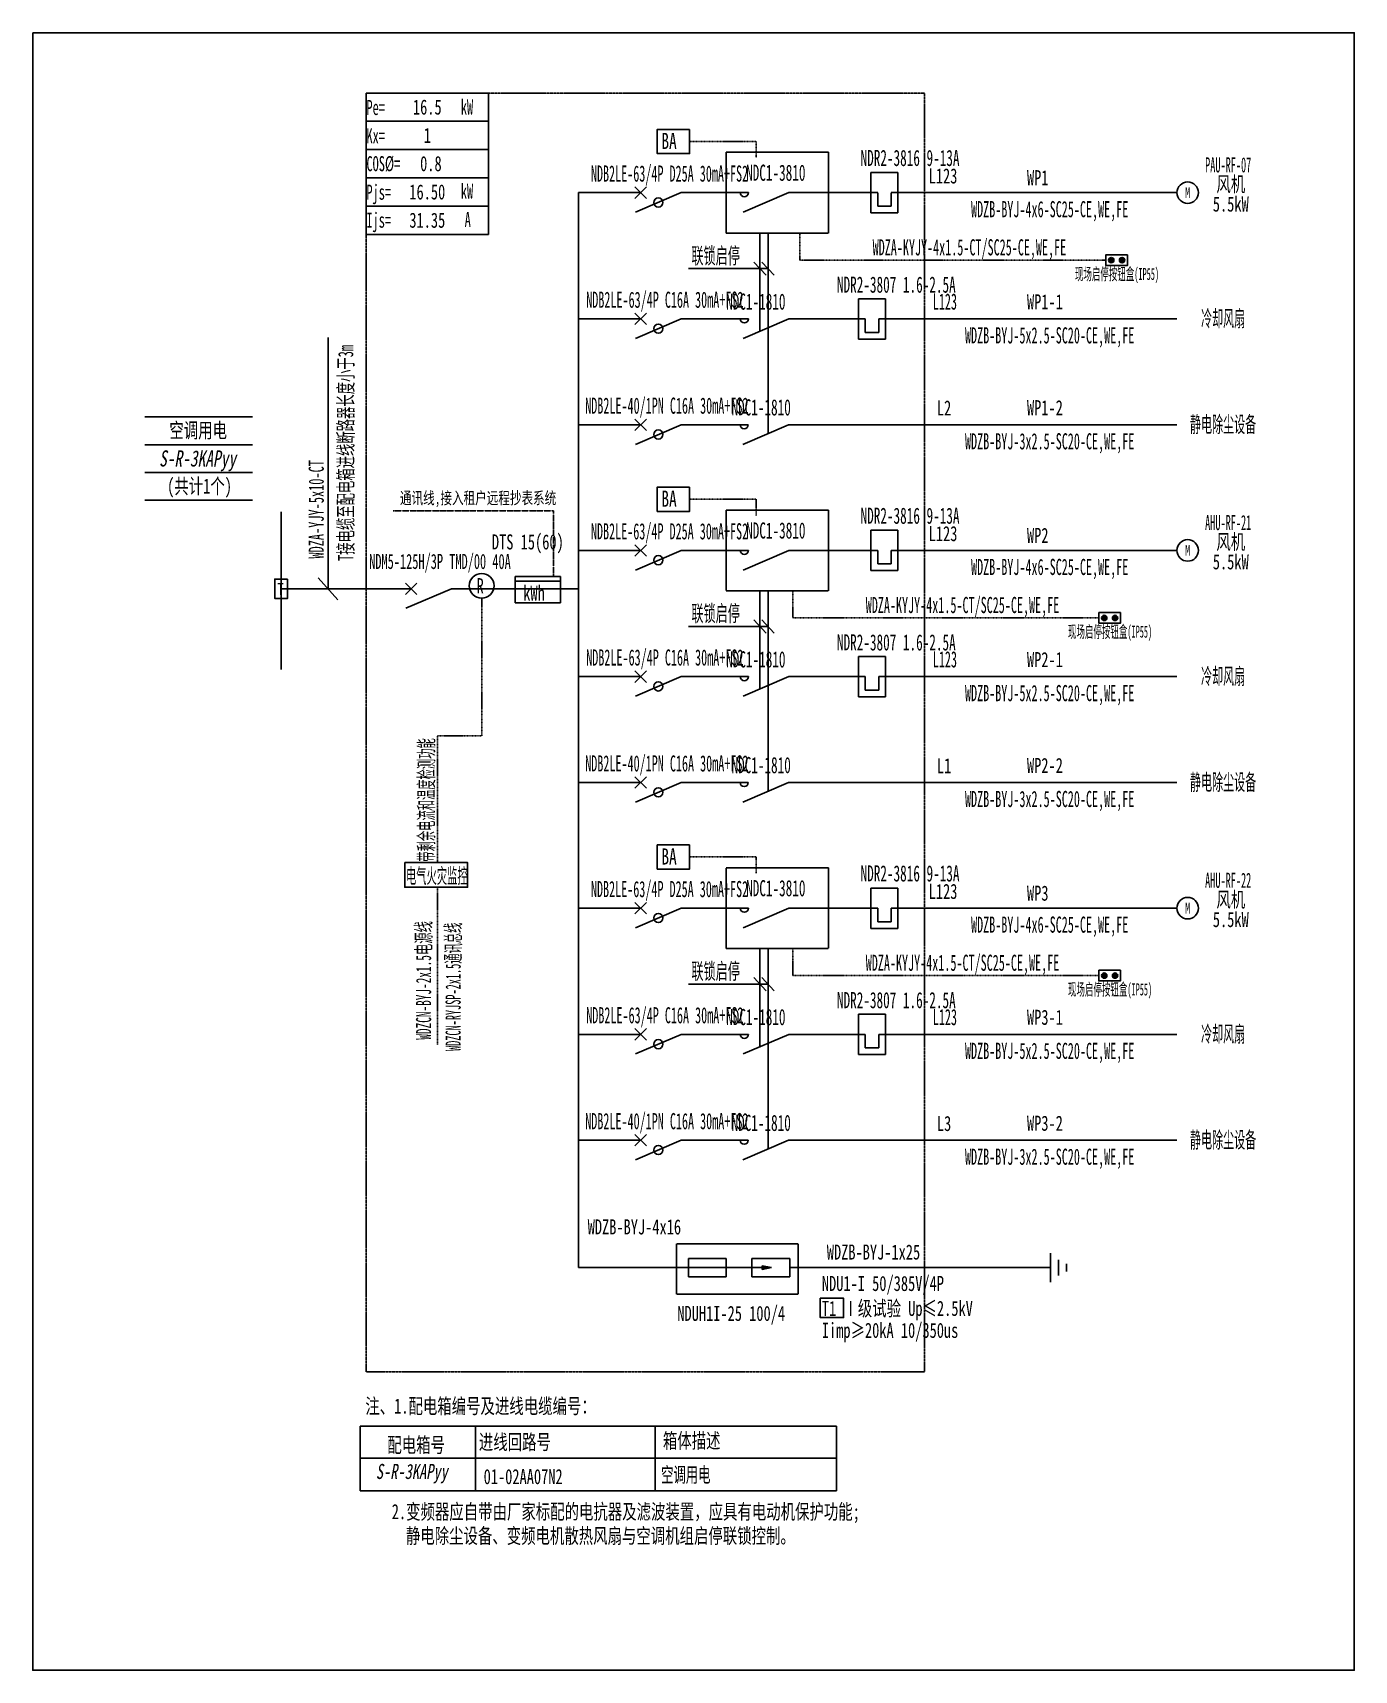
# Model space of a CAD drawing. Extents: x 297078 to 299161, y 280352 to 282934.
import ezdxf
from ezdxf.enums import TextEntityAlignment as Align

# ---------------------------------------------------------------- set-up
doc = ezdxf.new("R2010")
doc.units = 0
doc.header["$MEASUREMENT"] = 0
for name, pattern in [('DASH', [0.35, 0.25, -0.1]), ('DASHDOT', [1, 0.5, -0.25, 0, -0.25]), ('DASHED', [0.75, 0.5, -0.25]), ('DASHED2', [0.375, 0.25, -0.125])]:
    doc.linetypes.add(name, pattern=pattern)
for name, color, linetype in [('D_E_Eqpm(强电设备)', 100, 'Continuous'), ('D_E_Eqpm（强电设备）', 100, 'Continuous'), ('D_E_Text(强电文字)', 51, 'Continuous'), ('D_E_Text（强电文字）', 51, 'Continuous'), ('D_E_Wire(强电线缆)', 10, 'Continuous'), ('D_E_Wire（强电线缆）', 10, 'Continuous'), ('D_El_Eqpm（弱电设备）', 100, 'Continuous'), ('D_El_Text（弱电文字）', 51, 'Continuous'), ('D_T_TableDim(表格尺寸)', 255, 'Continuous'), ('D_T_TableDim（表格尺寸）', 255, 'Continuous'), ('DQ-漏电火灾', 80, 'Continuous'), ('DQ-远程抄表', 3, 'DASHDOT'), ('DQ_Eqpm', 100, 'Continuous'), ('E_E_Text（强电文字）', 51, 'Continuous'), ('E_E_Wire（强电线缆）', 10, 'Continuous'), ('系统图', 220, 'Continuous')]:
    doc.layers.add(name, color=color, linetype=linetype)
doc.styles.add('电气', font='', dxfattribs={"width": 0.7})
doc.styles.add('电气箱', font='simhei.ttf', dxfattribs={"width": 0.8, "oblique": 10})
doc.styles.get('电气').set_extended_font_data('SimSun')

# ---------------------------------------------------------------- blocks, each defined once
blk = doc.blocks.new('1')
at = {"layer": 'D_E_Eqpm(强电设备)'}
for p, q in [((-314387, 61832), (-314387, 61082)), ((-313887, 61832), (-314387, 61832)), ((-313887, 61082), (-313887, 61832)), ((-314262, 61457), (-314262, 61207)), ((-314012, 61207), (-314012, 61457)), ((-314262, 61207), (-314012, 61207)), ((-314387, 61082), (-313887, 61082))]:
    blk.add_line(p, q, dxfattribs=at)
blk = doc.blocks.new('电机启停按钮')
at = {"layer": 'D_E_Eqpm（强电设备）'}
for points in [[(150, 300, 1), (50, 300, 1)], [(50, 100, 1), (150, 100, 1)]]:
    blk.add_hatch(color=51, dxfattribs=at).paths.add_polyline_path(points)
blk.add_lwpolyline([(0, 400), (200, 400), (200, 0), (0, 0)], close=True, dxfattribs=at)
for centre in [(100, 300), (100, 100)]:
    blk.add_circle(centre, 50, dxfattribs=at)
blk = doc.blocks.new('T接箱')
at = {"layer": 'DQ_Eqpm'}
blk.add_lwpolyline([(313, 172), (73, 172), (73, -188), (313, -188)], close=True, dxfattribs=at)
at = {"layer": 'DQ_Eqpm', "color": 51, "style": '电气', "width": 0.8}
blk.add_text('T', height=220, dxfattribs=at).set_placement((120, -121))
blk = doc.blocks.new('电机')
at = {"layer": 'D_E_Eqpm（强电设备）'}
for start, end in [(90, 180), (180, 270), (0, 90), (270, 0)]:
    blk.add_arc((0, 0), 200, start, end, dxfattribs=at)
at = {"layer": 'D_E_Eqpm（强电设备）', "color": 51, "style": '电气', "width": 0.7}
blk.add_text('M', height=200, dxfattribs=at).set_placement((0, 0), align=Align.MIDDLE)

msp = doc.modelspace()

# ---------------------------------------------------------------- linework, layer by layer
at = {"linetype": 'DASHED'}
for p, q in [((297603.3, 280822.6, 0), (297603.3, 282838.5, 0)), ((297603.3, 282838.5, 0), (298483.5, 282838.5, 0)), ((298483.5, 282838.5, 0), (298483.5, 280822.6, 0)), ((298483.5, 280822.6, 0), (297603.3, 280822.6, 0))]:
    msp.add_line(p, q, dxfattribs=at)
for p, q in [((297254.5, 282327.9, 0), (297424.4, 282327.9, 0)), ((297254.5, 282284.1, 0), (297424.4, 282284.1, 0)), ((297254.5, 282240.3, 0), (297424.4, 282240.3, 0)), ((297254.5, 282196.4, 0), (297424.4, 282196.4, 0))]:
    msp.add_line(p, q)
at = {"linetype": 'DASHED2', "elevation": 0}
msp.add_lwpolyline([(298092.6, 281024.1), (298284.5, 281024.1), (298284.5, 280945.1), (298092.6, 280945.1)], close=True, dxfattribs=at)
at = {"layer": 'D_E_Eqpm(强电设备)', "color": 100}
for p, q in [((298027.2, 282672.3, 0), (298045.2, 282690.4, 0)), ((298045.2, 282672.3, 0), (298027.2, 282690.4, 0)), ((298045.2, 282690.4, 0), (298027.2, 282672.3, 0)), ((298027.2, 282690.4, 0), (298045.2, 282672.3, 0)), ((298099.9, 282681.4, 0), (298028, 282650.5, 0)), ((298269.8, 282681.4, 0), (298197.9, 282650.5, 0)), ((298027.2, 282473.4, 0), (298045.2, 282491.4, 0)), ((298045.2, 282473.4, 0), (298027.2, 282491.4, 0)), ((298045.2, 282491.4, 0), (298027.2, 282473.4, 0)), ((298027.2, 282491.4, 0), (298045.2, 282473.4, 0)), ((298099.9, 282482.4, 0), (298028, 282451.6, 0)), ((298269.8, 282482.4, 0), (298197.9, 282451.6, 0)), ((298027.2, 282306.5, 0), (298045.2, 282324.5, 0)), ((298045.2, 282306.5, 0), (298027.2, 282324.5, 0)), ((298045.2, 282324.5, 0), (298027.2, 282306.5, 0)), ((298027.2, 282324.5, 0), (298045.2, 282306.5, 0)), ((298099.9, 282315.5, 0), (298028, 282284.6, 0)), ((298269.4, 282315.5, 0), (298197.5, 282284.6, 0)), ((298027.2, 282108.4, 0), (298045.2, 282126.4, 0)), ((298045.2, 282108.4, 0), (298027.2, 282126.4, 0)), ((298045.2, 282126.4, 0), (298027.2, 282108.4, 0)), ((298027.2, 282126.4, 0), (298045.2, 282108.4, 0)), ((298099.9, 282117.4, 0), (298028, 282086.5, 0)), ((298269.8, 282117.4, 0), (298197.9, 282086.5, 0)), ((297665.4, 282047.9, 0), (297683.5, 282066, 0)), ((297683.5, 282047.9, 0), (297665.4, 282066, 0)), ((297738.1, 282057, 0), (297666.2, 282026.1, 0)), ((298027.2, 281909.4, 0), (298045.2, 281927.4, 0)), ((298045.2, 281909.4, 0), (298027.2, 281927.4, 0)), ((298045.2, 281927.4, 0), (298027.2, 281909.4, 0)), ((298027.2, 281927.4, 0), (298045.2, 281909.4, 0)), ((298099.9, 281918.4, 0), (298028, 281887.6, 0)), ((298269.8, 281918.4, 0), (298197.9, 281887.6, 0)), ((298027.2, 281742.5, 0), (298045.2, 281760.5, 0)), ((298045.2, 281742.5, 0), (298027.2, 281760.5, 0)), ((298045.2, 281760.5, 0), (298027.2, 281742.5, 0)), ((298027.2, 281760.5, 0), (298045.2, 281742.5, 0)), ((298099.9, 281751.5, 0), (298028, 281720.7, 0)), ((298269.4, 281751.5, 0), (298197.5, 281720.7, 0)), ((298027.2, 281544.4, 0), (298045.2, 281562.4, 0)), ((298045.2, 281544.4, 0), (298027.2, 281562.4, 0)), ((298045.2, 281562.4, 0), (298027.2, 281544.4, 0)), ((298027.2, 281562.4, 0), (298045.2, 281544.4, 0)), ((298099.9, 281553.4, 0), (298028, 281522.6, 0)), ((298269.8, 281553.4, 0), (298197.9, 281522.6, 0)), ((298027.2, 281345.4, 0), (298045.2, 281363.5, 0)), ((298045.2, 281345.4, 0), (298027.2, 281363.5, 0)), ((298045.2, 281363.5, 0), (298027.2, 281345.4, 0)), ((298027.2, 281363.5, 0), (298045.2, 281345.4, 0)), ((298099.9, 281354.4, 0), (298028, 281323.6, 0)), ((298269.8, 281354.4, 0), (298197.9, 281323.6, 0)), ((298027.2, 281178.5, 0), (298045.2, 281196.5, 0)), ((298045.2, 281178.5, 0), (298027.2, 281196.5, 0)), ((298045.2, 281196.5, 0), (298027.2, 281178.5, 0)), ((298027.2, 281196.5, 0), (298045.2, 281178.5, 0)), ((298099.9, 281187.5, 0), (298028, 281156.7, 0)), ((298269.4, 281187.5, 0), (298197.5, 281156.7, 0))]:
    msp.add_line(p, q, dxfattribs=at)
at = {"layer": 'D_E_Eqpm(强电设备)'}
for p, q in [((298111.4, 281001.1, 0), (298171.1, 281001.1, 0)), ((298111.4, 281001.1, 0), (298111.4, 280972.2, 0)), ((298170.9, 280972.2, 0), (298170.9, 281001.1, 0)), ((298211.7, 281001.1, 0), (298271.4, 281001.1, 0)), ((298211.7, 281001.1, 0), (298211.7, 280972.2, 0)), ((298271.2, 280972.2, 0), (298271.2, 281001.1, 0)), ((298111.4, 280972.2, 0), (298170.9, 280972.2, 0)), ((298211.7, 280986.7, 0), (298187.6, 280986.7, 0)), ((298211.7, 280986.7, 0), (298242.6, 280986.7, 0)), ((298211.7, 280972.2, 0), (298271.2, 280972.2, 0)), ((298242.6, 280986.7, 0), (298227.6, 280989.8, 0)), ((298227.6, 280983.6, 0), (298227.6, 280989.8, 0)), ((298242.6, 280986.7, 0), (298227.6, 280983.6, 0))]:
    msp.add_line(p, q, dxfattribs=at)
at = {"layer": 'D_E_Eqpm(强电设备)', "color": 100}
for centre in [(298199.7, 282681.4, 0), (298199.7, 282482.4, 0), (298199.4, 282315.5, 0), (298199.7, 282117.4, 0), (298199.7, 281918.4, 0), (298199.4, 281751.5, 0), (298199.7, 281553.4, 0), (298199.7, 281354.4, 0), (298199.4, 281187.5, 0)]:
    msp.add_arc(centre, 6.37, 180, 0, dxfattribs=at)
at = {"layer": 'D_E_Eqpm(强电设备)'}
msp.add_solid([(298227.6, 280983.6, 0), (298242.6, 280986.7, 0), (298227.6, 280989.8, 0)], dxfattribs=at)
at = {"layer": 'D_E_Eqpm（强电设备）'}
for p, q in [((297910.1, 282076.4, 0), (297838.3, 282076.4, 0)), ((297910.1, 282076.4, 0), (297838.3, 282076.4, 0)), ((297838.3, 282076.4, 0), (297838.3, 282035, 0)), ((297910.1, 282068.9, 0), (297838.3, 282068.9, 0)), ((297910.1, 282068.9, 0), (297838.3, 282068.9, 0)), ((297910.1, 282035, 0), (297910.1, 282076.4, 0)), ((297838.3, 282035, 0), (297910.1, 282035, 0))]:
    msp.add_line(p, q, dxfattribs=at)
for centre in [(298064, 282665.9, 0), (298064, 282467, 0), (298064, 282300.1, 0), (298064, 282102, 0), (298064, 281903, 0), (298064, 281736.1, 0), (298064, 281538, 0), (298064, 281339, 0), (298064, 281172.1, 0)]:
    msp.add_circle(centre, 7.23, dxfattribs=at)
at = {"layer": 'D_E_Text(强电文字)', "color": 51}
for p, q in [((298214.4, 282572, 0), (298234.2, 282551.2, 0)), ((298227.1, 282572, 0), (298246.9, 282551.2, 0)), ((298111.7, 282561.6, 0), (298237, 282561.6, 0)), ((298214.4, 282008, 0), (298234.2, 281987.2, 0)), ((298227.1, 282008, 0), (298246.9, 281987.2, 0)), ((298111.7, 281997.6, 0), (298237, 281997.6, 0)), ((298214.4, 281444, 0), (298234.2, 281423.2, 0)), ((298227.1, 281444, 0), (298246.9, 281423.2, 0)), ((298111.7, 281433.6, 0), (298237, 281433.6, 0))]:
    msp.add_line(p, q, dxfattribs=at)
at = {"layer": 'D_E_Text(强电文字)', "elevation": 0}
for points in [[(298113.3, 282781.1), (298062.4, 282781.1), (298062.4, 282742.9), (298113.3, 282742.9)], [(298113.3, 282217.2), (298062.4, 282217.2), (298062.4, 282178.9), (298113.3, 282178.9)], [(298113.3, 281653.2), (298062.4, 281653.2), (298062.4, 281615), (298113.3, 281615)]]:
    msp.add_lwpolyline(points, close=True, dxfattribs=at)
at = {"layer": 'D_E_Text（强电文字）'}
for p, q in [((297603.3, 282838.5, 0), (297796.5, 282838.5, 0)), ((297603.3, 282838.5, 0), (297603.3, 282615.6, 0)), ((297796.5, 282838.5, 0), (297796.5, 282615.6, 0)), ((297603.3, 282793.9, 0), (297796.5, 282793.9, 0)), ((297603.3, 282749.3, 0), (297796.5, 282749.3, 0)), ((297603.3, 282704.7, 0), (297796.5, 282704.7, 0)), ((297603.3, 282660.1, 0), (297796.5, 282660.1, 0)), ((297603.3, 282615.6, 0), (297796.5, 282615.6, 0)), ((297543.6, 282057, 0), (297543.6, 282453.3, 0)), ((297254.5, 282284.1, 0), (297424.4, 282284.1, 0)), ((297254.5, 282240.3, 0), (297424.4, 282240.3, 0)), ((297254.5, 282196.4, 0), (297424.4, 282196.4, 0)), ((297528.1, 282074.2, 0), (297559.1, 282039.7, 0))]:
    msp.add_line(p, q, dxfattribs=at)
at = {"layer": 'D_E_Text（强电文字）', "elevation": 0}
msp.add_lwpolyline([(298319.2, 280938.4), (298356.1, 280938.4), (298356.1, 280908), (298319.2, 280908)], close=True, dxfattribs=at)
at = {"layer": 'D_E_Wire(强电线缆)', "color": 10, "linetype": 'DASHDOT', "ltscale": 0.5}
for p, q in [((298218.3, 282762, 0), (298113.3, 282762, 0)), ((298218.3, 282762, 0), (298218.3, 282736.6, 0)), ((298287.3, 282617.7, 0), (298287.3, 282575, 0)), ((298287.3, 282575, 0), (298769.5, 282575, 0)), ((298218.3, 282198.1, 0), (298113.3, 282198.1, 0)), ((298218.3, 282198.1, 0), (298218.3, 282172.6, 0)), ((298276.3, 282053.7, 0), (298276.3, 282011.1, 0)), ((298276.3, 282011.1, 0), (298758.5, 282011.1, 0)), ((298218.3, 281634.1, 0), (298113.3, 281634.1, 0)), ((298218.3, 281634.1, 0), (298218.3, 281608.6, 0)), ((298276.3, 281489.7, 0), (298276.3, 281447.1, 0)), ((298276.3, 281447.1, 0), (298758.5, 281447.1, 0))]:
    msp.add_line(p, q, dxfattribs=at)
at = {"layer": 'D_E_Wire(强电线缆)', "color": 10}
for p, q in [((297938.4, 282681.4, 0), (298036.2, 282681.4, 0)), ((298099.9, 282681.4, 0), (298206.1, 282681.4, 0)), ((298269.8, 282681.4, 0), (298409.9, 282681.4, 0)), ((298431.1, 282681.4, 0), (298881.5, 282681.4, 0)), ((297938.4, 282482.4, 0), (298036.2, 282482.4, 0)), ((298099.9, 282482.4, 0), (298206.1, 282482.4, 0)), ((298269.8, 282482.4, 0), (298390.3, 282482.4, 0)), ((298411.5, 282482.4, 0), (298881.5, 282482.4, 0)), ((297938.4, 282315.5, 0), (298036.2, 282315.5, 0)), ((298099.9, 282315.5, 0), (298205.7, 282315.5, 0)), ((298269.4, 282315.5, 0), (298881.5, 282315.5, 0)), ((297938.4, 282117.4, 0), (298036.2, 282117.4, 0)), ((298099.9, 282117.4, 0), (298206.1, 282117.4, 0)), ((298269.8, 282117.4, 0), (298409.9, 282117.4, 0)), ((298431.1, 282117.4, 0), (298881.5, 282117.4, 0)), ((297938.4, 281918.4, 0), (298036.2, 281918.4, 0)), ((298099.9, 281918.4, 0), (298206.1, 281918.4, 0)), ((298269.8, 281918.4, 0), (298390.3, 281918.4, 0)), ((298411.5, 281918.4, 0), (298881.5, 281918.4, 0)), ((297938.4, 281751.5, 0), (298036.2, 281751.5, 0)), ((298099.9, 281751.5, 0), (298205.7, 281751.5, 0)), ((298269.4, 281751.5, 0), (298881.5, 281751.5, 0)), ((297938.4, 281553.4, 0), (298036.2, 281553.4, 0)), ((298099.9, 281553.4, 0), (298206.1, 281553.4, 0)), ((298269.8, 281553.4, 0), (298409.9, 281553.4, 0)), ((298431.1, 281553.4, 0), (298881.5, 281553.4, 0)), ((297938.4, 281354.4, 0), (298036.2, 281354.4, 0)), ((298099.9, 281354.4, 0), (298206.1, 281354.4, 0)), ((298269.8, 281354.4, 0), (298390.3, 281354.4, 0)), ((298411.5, 281354.4, 0), (298881.5, 281354.4, 0)), ((297938.4, 281187.5, 0), (298036.2, 281187.5, 0)), ((298099.9, 281187.5, 0), (298205.7, 281187.5, 0)), ((298269.4, 281187.5, 0), (298881.5, 281187.5, 0))]:
    msp.add_line(p, q, dxfattribs=at)
at = {"layer": 'D_E_Wire（强电线缆）'}
for p, q in [((297938.4, 282681.4, 0), (297938.4, 280986.7, 0)), ((297469.6, 281929.5, 0), (297469.6, 282178.4, 0)), ((297469.6, 282057, 0), (297674.4, 282057, 0)), ((297738.1, 282057, 0), (297894.2, 282057, 0)), ((297894.2, 282057, 0), (297938.4, 282057, 0)), ((297894.2, 282057, 0), (297938.4, 282057, 0)), ((298682.4, 280964, 0), (298682.4, 281009.4, 0)), ((298694.8, 280974.3, 0), (298694.8, 280999.1, 0)), ((297938.4, 280986.7, 0), (298187.6, 280986.7, 0)), ((298271.2, 280986.7, 0), (298682.4, 280986.7, 0)), ((298707.2, 280980.5, 0), (298707.2, 280992.9, 0))]:
    msp.add_line(p, q, dxfattribs=at)
at = {"layer": 'D_El_Eqpm（弱电设备）', "color": 3}
msp.add_line((297763.5, 281586.3, 0), (297664.4, 281586.3, 0), dxfattribs=at)
at = {"layer": 'D_El_Eqpm（弱电设备）', "color": 3, "elevation": 0}
msp.add_lwpolyline([(297664.4, 281625.3), (297763.5, 281625.3), (297763.5, 281586.3), (297664.4, 281586.3)], close=True, dxfattribs=at)
at = {"layer": 'D_T_TableDim(表格尺寸)', "linetype": 'DASH', "elevation": 0}
for points in [[(298170.9, 282745.1), (298332.3, 282745.1), (298332.3, 282617.7), (298170.9, 282617.7)], [(298170.9, 282181.1), (298332.3, 282181.1), (298332.3, 282053.7), (298170.9, 282053.7)], [(298170.9, 281617.1), (298332.3, 281617.1), (298332.3, 281489.7), (298170.9, 281489.7)]]:
    msp.add_lwpolyline(points, close=True, dxfattribs=at)
at = {"layer": 'D_T_TableDim（表格尺寸）', "ltscale": 3.5}
for p, q in [((297594.2, 280737, 0), (298344.8, 280737, 0)), ((297594.2, 280737, 0), (297594.2, 280635.1, 0)), ((297775.9, 280737, 0), (297775.9, 280635.1, 0)), ((298059, 280737, 0), (298059, 280635.1, 0)), ((298344.8, 280737, 0), (298344.8, 280635.1, 0)), ((297594.2, 280686.1, 0), (298344.8, 280686.1, 0)), ((297594.2, 280686.1, 0), (298344.8, 280686.1, 0)), ((297594.2, 280635.1, 0), (298344.8, 280635.1, 0))]:
    msp.add_line(p, q, dxfattribs=at)
at = {"layer": 'DQ-漏电火灾', "linetype": 'DASHDOT', "ltscale": 0.5}
for p, q in [((297785.6, 282042.1, 0), (297785.6, 281825.1, 0)), ((297716.1, 281825.1, 0), (297716.1, 281625.3, 0)), ((297716.1, 281825.1, 0), (297785.6, 281825.1, 0)), ((297716.1, 281338.2, 0), (297716.1, 281586.3, 0))]:
    msp.add_line(p, q, dxfattribs=at)
at = {"layer": 'DQ-漏电火灾', "color": 3}
msp.add_circle((297785.6, 282061.6, 0), 19.5, dxfattribs=at)
at = {"layer": 'DQ-远程抄表'}
for p in [(297646.3, 282179.6, 0), (297898.8, 282076.4, 0)]:
    msp.add_line(p, (297898.8, 282179.6, 0), dxfattribs=at)
at = {"layer": 'E_E_Wire（强电线缆）', "linetype": 'DASH'}
for p, q in [((298224.3, 282617.7, 0), (298224.3, 282462.9, 0)), ((298237, 282617.7, 0), (298237, 282301.6, 0)), ((298224.3, 282053.7, 0), (298224.3, 281899.4, 0)), ((298237, 282053.7, 0), (298237, 281738, 0)), ((298224.3, 281489.7, 0), (298224.3, 281335.4, 0)), ((298237, 281489.7, 0), (298237, 281174, 0))]:
    msp.add_line(p, q, dxfattribs=at)
at = {"layer": '系统图', "ltscale": 9973.992009}
msp.add_lwpolyline([(297078, 282933.5), (299161, 282933.5), (299161, 280352), (297078, 280352)], close=True, dxfattribs=at)

# ---------------------------------------------------------------- block references
at = {"layer": 'D_E_Eqpm(强电设备)', "color": 100, "xscale": 0.08492820116604782, "yscale": 0.08492820116604782, "zscale": 0.08492820116604782}
for p in [(325099.6, 277461.9, 0), (325080, 277262.9, 0), (325099.6, 276897.9, 0), (325080, 276699, 0), (325099.6, 276333.9, 0), (325080, 276135, 0)]:
    msp.add_blockref('1', p, dxfattribs=at)
at = {"layer": 'D_E_Eqpm（强电设备）', "xscale": 0.08492820116604782, "yscale": 0.08492820116604782, "zscale": 0.08492820116604782}
for name, p in [('电机', (298898.5, 282681.4, 0)), ('电机', (298898.5, 282117.4, 0)), ('T接箱', (297453.2, 282057.6, 0)), ('电机', (298898.5, 281553.4, 0))]:
    msp.add_blockref(name, p, dxfattribs=at)
at = {"layer": 'D_E_Eqpm（强电设备）', "xscale": 0.08492820116604782, "yscale": 0.08492820116604782, "zscale": 0.08492820116604782, "rotation": 270}
for p in [(298769.5, 282583.5, 0), (298758.5, 282019.5, 0), (298758.5, 281455.6, 0)]:
    msp.add_blockref('电机启停按钮', p, dxfattribs=at)

# ---------------------------------------------------------------- texts
at = {"layer": 'D_E_Text(强电文字)', "color": 51, "style": '电气'}
for s, height, width, p in [('BA', 25.48, 0.7, (298068.8, 282750.2, 0)), ('NDB2LE-63/4P D25A 30mA+FS2', 25.478, 0.55, (297957.8, 282698.8, 0)), ('NDC1-3810', 25.48, 0.6, (298202.4, 282700.1, 0)), ('NDR2-3816 9-13A', 25.478, 0.6, (298382.8, 282723.4, 0)), ('联锁启停', 25.48, 0.55, (298116.2, 282569.3, 0)), ('NDR2-3807 1.6-2.5A', 25.478, 0.6, (298345.6, 282523.7, 0)), ('NDB2LE-63/4P C16A 30mA+FS2', 25.478, 0.55, (297950.4, 282499.9, 0)), ('NDC1-1810', 25.48, 0.6, (298170.9, 282496.9, 0)), ('L123', 25.48, 0.55, (298496.7, 282497, 0)), ('NDB2LE-40/1PN C16A 30mA+FS2', 25.478, 0.55, (297948.8, 282332.9, 0)), ('NDC1-1810', 25.48, 0.6, (298179.3, 282330.2, 0)), ('BA', 25.48, 0.7, (298068.8, 282186.2, 0)), ('NDR2-3816 9-13A', 25.478, 0.6, (298382.8, 282159.4, 0)), ('NDB2LE-63/4P D25A 30mA+FS2', 25.478, 0.55, (297957.8, 282134.8, 0)), ('NDC1-3810', 25.48, 0.6, (298202.4, 282136.1, 0)), ('联锁启停', 25.48, 0.55, (298116.2, 282005.4, 0)), ('NDR2-3807 1.6-2.5A', 25.478, 0.6, (298345.6, 281959.7, 0)), ('NDB2LE-63/4P C16A 30mA+FS2', 25.478, 0.55, (297950.4, 281935.9, 0)), ('NDC1-1810', 25.48, 0.6, (298170.9, 281932.9, 0)), ('L123', 25.48, 0.55, (298496.7, 281933, 0)), ('NDB2LE-40/1PN C16A 30mA+FS2', 25.478, 0.55, (297948.8, 281768.9, 0)), ('NDC1-1810', 25.48, 0.6, (298179.3, 281766.2, 0)), ('BA', 25.48, 0.7, (298068.8, 281622.2, 0)), ('NDR2-3816 9-13A', 25.478, 0.6, (298382.8, 281595.5, 0)), ('NDB2LE-63/4P D25A 30mA+FS2', 25.478, 0.55, (297957.8, 281570.8, 0)), ('NDC1-3810', 25.48, 0.6, (298202.4, 281572.2, 0)), ('联锁启停', 25.48, 0.55, (298116.2, 281441.4, 0)), ('NDR2-3807 1.6-2.5A', 25.478, 0.6, (298345.6, 281395.7, 0)), ('NDB2LE-63/4P C16A 30mA+FS2', 25.478, 0.55, (297950.4, 281371.9, 0)), ('NDC1-1810', 25.48, 0.6, (298170.9, 281369, 0)), ('L123', 25.48, 0.55, (298496.7, 281369, 0)), ('NDB2LE-40/1PN C16A 30mA+FS2', 25.478, 0.55, (297948.8, 281204.9, 0)), ('NDC1-1810', 25.48, 0.6, (298179.3, 281202.2, 0))]:
    msp.add_text(s, height=height, dxfattribs=dict(at, width=width)).set_placement(p)
at = {"layer": 'D_E_Text(强电文字)', "color": 51, "style": '电气', "width": 0.55}
for s, p in [('WDZB-BYJ-4x6-SC25-CE,WE,FE', (298680.9, 282652.3, 0)), ('WDZA-KYJY-4x1.5-CT/SC25-CE,WE,FE', (298554.4, 282593, 0)), ('WDZB-BYJ-5x2.5-SC20-CE,WE,FE', (298680.9, 282453.4, 0)), ('WDZB-BYJ-3x2.5-SC20-CE,WE,FE', (298680.9, 282286.4, 0)), ('WDZB-BYJ-4x6-SC25-CE,WE,FE', (298680.9, 282088.3, 0)), ('WDZA-KYJY-4x1.5-CT/SC25-CE,WE,FE', (298543.5, 282029.1, 0)), ('WDZB-BYJ-5x2.5-SC20-CE,WE,FE', (298680.9, 281889.4, 0)), ('WDZB-BYJ-3x2.5-SC20-CE,WE,FE', (298680.9, 281722.5, 0)), ('WDZB-BYJ-4x6-SC25-CE,WE,FE', (298680.9, 281524.4, 0)), ('WDZA-KYJY-4x1.5-CT/SC25-CE,WE,FE', (298543.5, 281465.1, 0)), ('WDZB-BYJ-5x2.5-SC20-CE,WE,FE', (298680.9, 281325.4, 0)), ('WDZB-BYJ-3x2.5-SC20-CE,WE,FE', (298680.9, 281158.5, 0))]:
    msp.add_text(s, height=25.478, dxfattribs=at).set_placement(p, align=Align.MIDDLE)
at = {"layer": 'D_E_Text(强电文字)', "style": '电气', "width": 0.7}
for s, p in [('WDZB-BYJ-4x16', (297952.7, 281039.1, 0)), ('WDZB-BYJ-1x25', (298329.6, 280999.4, 0)), ('T1 Ⅰ级试验 Up≤2.5kV ', (298321.8, 280910.6, 0)), ('Iimp≥20kA 10/350us', (298321.8, 280876, 0))]:
    msp.add_text(s, height=23.78, dxfattribs=at).set_placement(p)
at = {"layer": 'D_E_Text(强电文字)', "color": 51, "true_color": 0xffff7f, "style": '电气', "width": 0.7}
msp.add_text('NDU1-I 50/385V/4P', height=23.78, dxfattribs=at).set_placement((298321.8, 280949.9, 0))
at = {"layer": 'D_E_Text（强电文字）', "linetype": 'Continuous', "style": '电气', "width": 0.6}
for s, height, p in [('kW', 23.78, (297752.7, 282804.6, 0)), ('Pe=', 23.78, (297604, 282803.8, 0)), ('Kx=', 23.78, (297604, 282759.1, 0)), ('COS%%C=', 23.78, (297604, 282715.2, 0)), ('Pjs=', 23.78, (297604, 282670.3, 0)), ('kW', 23.78, (297752.7, 282671.8, 0)), ('Ijs=', 23.78, (297604, 282626.2, 0)), ('A', 23.8, (297758.8, 282627.2, 0))]:
    msp.add_text(s, height=height, dxfattribs=at).set_placement(p)
at = {"layer": 'D_E_Text（强电文字）', "color": 51, "style": '电气', "width": 0.5}
for s, p in [('PAU-RF-07', (298962.3, 282713.4, 0)), ('AHU-RF-21', (298962.3, 282149.5, 0)), ('AHU-RF-22', (298962.3, 281585.5, 0))]:
    msp.add_text(s, height=23.78, dxfattribs=at).set_placement(p, align=Align.CENTER)
at = {"layer": 'D_E_Text（强电文字）', "style": '电气'}
for s, width, p in [('L123', 0.7, (298490.2, 282695.9, 0)), ('WP1', 0.7, (298645.1, 282693.1, 0)), ('WP1-1', 0.7, (298645.1, 282497.4, 0)), ('L2', 0.7, (298503.1, 282330.1, 0)), ('WP1-2', 0.7, (298645.1, 282330.5, 0)), ('L123', 0.7, (298490.2, 282132, 0)), ('WP2', 0.7, (298645.1, 282129.2, 0)), ('kWh', 0.7, (297851.1, 282038.3, 0)), ('WP2-1', 0.7, (298645.1, 281933.4, 0)), ('L1', 0.7, (298503.1, 281766.1, 0)), ('WP2-2', 0.7, (298645.1, 281766.5, 0)), ('L123', 0.7, (298490.2, 281568, 0)), ('WP3', 0.7, (298645.1, 281565.2, 0)), ('WP3-1', 0.7, (298645.1, 281369.5, 0)), ('L3', 0.7, (298503.1, 281202.1, 0)), ('WP3-2', 0.7, (298645.1, 281202.5, 0)), ('注、1.配电箱编号及进线电缆编号：', 0.7, (297602.2, 280756.6, 0)), ('配电箱号', 0.7, (297636.9, 280695.3, 0)), ('进线回路号', 0.7, (297781.2, 280699.9, 0)), ('箱体描述', 0.7, (298071.3, 280702, 0)), ('空调用电', 0.6, (298068.4, 280648.4, 0)), ('2.变频器应自带由厂家标配的电抗器及滤波装置，应具有电动机保护功能;', 0.7, (297643.9, 280590.2, 0)), ('静电除尘设备、变频电机散热风扇与空调机组启停联锁控制。', 0.7, (297666.2, 280552.1, 0))]:
    msp.add_text(s, height=23.78, dxfattribs=dict(at, width=width)).set_placement(p)
for s, height, width, p in [('风机', 23.78, 0.7, (298966.4, 282695.4, 0)), ('5.5kW', 23.78, 0.7, (298966.4, 282663.8, 0)), ('现场启停按钮盒(IP55)', 19.109, 0.5, (298787, 282552.2, 0)), ('空调用电', 23.78, 0.7, (297338.8, 282307.2, 0)), ('(共计1个)', 23.78, 0.7, (297340.9, 282217.4, 0)), ('DTS 15(60)', 23.78, 0.7, (297858.4, 282129, 0)), ('风机', 23.78, 0.7, (298966.4, 282131.4, 0)), ('NDM5-125H/3P TMD/00 40A', 23.78, 0.6, (297719.9, 282098.1, 0)), ('5.5kW', 23.78, 0.7, (298966.4, 282099.8, 0)), ('现场启停按钮盒(IP55)', 19.109, 0.5, (298776.1, 281988.3, 0)), ('电气火灾监控', 23.78, 0.5, (297714.9, 281604.9, 0)), ('风机', 23.78, 0.7, (298966.4, 281567.4, 0)), ('5.5kW', 23.78, 0.7, (298966.4, 281535.8, 0)), ('现场启停按钮盒(IP55)', 19.109, 0.5, (298776.1, 281424.3, 0))]:
    msp.add_text(s, height=height, dxfattribs=dict(at, width=width)).set_placement(p, align=Align.MIDDLE)
at = {"layer": 'D_E_Text（强电文字）', "style": '电气', "width": 0.6}
for s, p in [('T接电缆至配电箱进线断路器长度小于3m', (297583.1, 282100.8, 0)), ('WDZA-YJY-5x10-CT', (297536.7, 282104.5, 0))]:
    msp.add_text(s, height=23.78, rotation=90, dxfattribs=at).set_placement(p)
at = {"layer": 'D_E_Text（强电文字）', "color": 7, "style": '电气箱', "oblique": 10, "width": 0.7}
msp.add_text('S-R-3KAPyy', height=25.48, dxfattribs=at).set_placement((297337.8, 282258.9, 0), align=Align.MIDDLE)
at = {"layer": 'D_E_Text（强电文字）', "color": 51, "true_color": 0xffff7f, "style": '电气', "width": 0.7}
msp.add_text('NDUH1I-25 100/4', height=23.78, dxfattribs=at).set_placement((298094, 280902.7, 0))
at = {"layer": 'D_E_Text（强电文字）', "style": '电气箱', "oblique": 10, "width": 0.7}
msp.add_text('S-R-3KAPyy', height=23.78, dxfattribs=at).set_placement((297675.5, 280662.1, 0), align=Align.MIDDLE)
at = {"layer": 'D_E_Text（强电文字）', "color": 1, "style": '电气', "width": 0.7}
msp.add_text('01-02AA07N2', height=23.78, dxfattribs=at).set_placement((297788.7, 280645.4, 0))
at = {"layer": 'D_E_Text（强电文字）', "width": 193.194, "attachment_point": 5, "style": '电气'}
for s, insert, char_height in [('16.5', (297699.9, 282816.2, 0), 23.78), ('1', (297699.9, 282771.6, 0), 23.8), (' 0.8', (297699.9, 282727, 0), 23.78), ('{\\C200;16.50}', (297699.9, 282682.4, 0), 23.78), ('{\\C200;31.35}', (297699.9, 282637.8, 0), 23.78)]:
    msp.add_mtext(s, dxfattribs=dict(at, insert=insert, char_height=char_height))
at = {"layer": 'D_El_Text（弱电文字）', "color": 1, "style": '电气', "width": 0.5}
msp.add_text('带剩余电流和温度检测功能', height=23.78, rotation=90, dxfattribs=at).set_placement((297710.1, 281626.7, 0))
at = {"layer": 'D_El_Text（弱电文字）', "style": '电气'}
for s, width, p in [('WDZCN-BYJ-2x1.5电源线', 0.55, (297705.9, 281346, 0)), ('WDZCN-RYJSP-2x1.5通讯总线', 0.5, (297752.5, 281328.3, 0))]:
    msp.add_text(s, height=23.78, rotation=90, dxfattribs=dict(at, width=width)).set_placement(p)
at = {"layer": 'DQ-漏电火灾', "color": 50, "style": '电气', "width": 0.7}
msp.add_text('R', height=23.8, dxfattribs=at).set_placement((297777.5, 282049.9, 0))
at = {"layer": 'DQ-远程抄表', "style": '电气', "width": 0.7}
msp.add_text('通讯线,接入租户远程抄表系统', height=19.109, dxfattribs=at).set_placement((297656.8, 282190.5, 0))
at = {"layer": 'E_E_Text（强电文字）', "linetype": 'Continuous', "style": '电气', "width": 0.5}
for s, p in [('冷却风扇', (298954.3, 282470.4, 0)), ('静电除尘设备', (298954.3, 282303.5, 0)), ('冷却风扇', (298954.3, 281906.4, 0)), ('静电除尘设备', (298954.3, 281739.5, 0)), ('冷却风扇', (298954.3, 281342.4, 0)), ('静电除尘设备', (298954.3, 281175.5, 0))]:
    msp.add_text(s, height=25.48, dxfattribs=at).set_placement(p, align=Align.CENTER)

doc.saveas('drawing.dxf')
